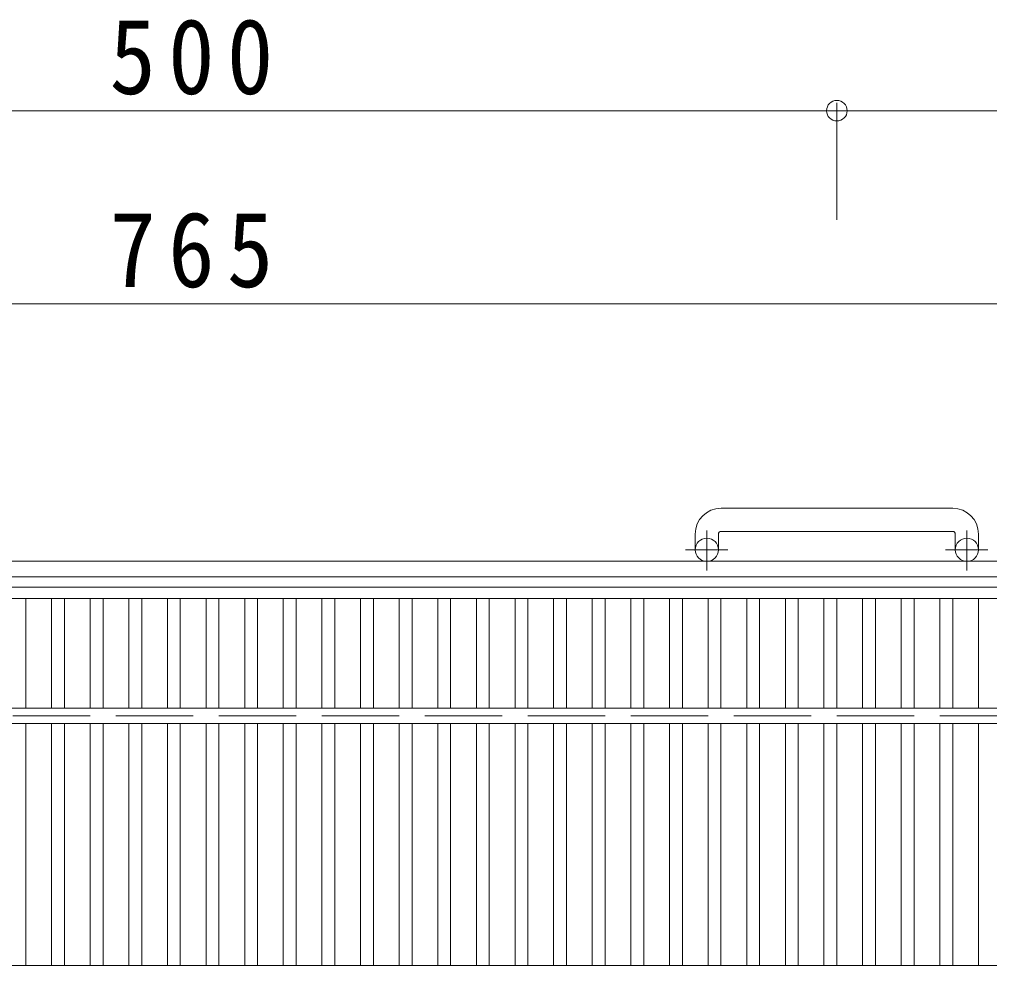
# Model space of a CAD drawing. Units: millimetres at full size, sheet at 1:10. Extents: x -2136 to 2339, y -1943 to 1784.
# Drawn here: x -1480 to -1103.2, y 1416.1 to 1783.5 of the extents above; entities that cross this region are included whole.
import ezdxf

# ---------------------------------------------------------------- set-up
doc = ezdxf.new("R2010")
doc.units = ezdxf.units.MM
doc.header["$LTSCALE"] = 10
doc.header["$PDMODE"] = 32
doc.header["$PDSIZE"] = 8
doc.linetypes.add('CHAIN1', pattern=[8, 5, -1, 1, -1])
doc.linetypes.add('DASHED3', pattern=[4, 3, -1])
for name, color, linetype, lineweight in [('C-1', 2, 'Continuous', 9), ('C-2', 3, 'Continuous', 9), ('C-4', 7, 'Continuous', 9)]:
    doc.layers.add(name, color=color, linetype=linetype, lineweight=lineweight)
doc.styles.add('ＭＳ ゴシック', font='')
doc.styles.get('ＭＳ ゴシック').set_extended_font_data('MS Gothic')

msp = doc.modelspace()

# ---------------------------------------------------------------- linework, layer by layer
at = {"layer": 'C-1'}
for p, q in [((-1117.51, 1593.68), (-1207.51, 1593.68)), ((-1217.51, 1583.68), (-1217.51, 1577.58)), ((-1208.51, 1583.68), (-1208.51, 1577.58)), ((-1207.51, 1584.68), (-1117.51, 1584.68)), ((-1116.51, 1583.68), (-1116.51, 1577.58)), ((-1107.51, 1583.68), (-1107.51, 1577.58)), ((-952.51, 1573.08), (-1872.51, 1573.08)), ((-958.51, 1567.08), (-1866.51, 1567.08))]:
    msp.add_line(p, q, dxfattribs=at)
at = {"layer": 'C-1', "linetype": 'CHAIN1'}
for p, q in [((-1213.01, 1569.47), (-1213.01, 1585.07)), ((-1112.01, 1569.47), (-1112.01, 1585.07)), ((-1204.85, 1577.58), (-1221.26, 1577.58)), ((-1103.85, 1577.58), (-1120.26, 1577.58))]:
    msp.add_line(p, q, dxfattribs=at)
at = {"layer": 'C-1', "linetype": 'DASHED3'}
msp.add_line((-1012.51, 1513.08), (-1812.51, 1513.08), dxfattribs=at)
at = {"layer": 'C-1'}
for centre in [(-1213.01, 1577.58), (-1112.01, 1577.58)]:
    msp.add_circle(centre, 4.5, dxfattribs=at)
for centre, radius, start, end in [((-1207.51, 1583.68), 10, 90, 180), ((-1117.51, 1583.68), 10, 0, 90), ((-1207.51, 1583.68), 1, 90, 180), ((-1117.51, 1583.68), 1, 0, 90)]:
    msp.add_arc(centre, radius, start, end, dxfattribs=at)
at = {"layer": 'C-2'}
for p, q in [((-967.51, 1563.08), (-1857.51, 1563.08)), ((-967.51, 1558.58), (-1857.51, 1558.58)), ((-1477.52, 1558.58), (-1477.52, 1516.08)), ((-1467.52, 1558.58), (-1467.52, 1516.08)), ((-1462.52, 1558.58), (-1462.52, 1516.08)), ((-1452.52, 1558.58), (-1452.52, 1516.08)), ((-1447.52, 1558.58), (-1447.52, 1516.08)), ((-1437.52, 1558.58), (-1437.52, 1516.08)), ((-1432.52, 1558.58), (-1432.52, 1516.08)), ((-1422.52, 1558.58), (-1422.52, 1516.08)), ((-1417.52, 1558.58), (-1417.52, 1516.08)), ((-1407.52, 1558.58), (-1407.52, 1516.08)), ((-1402.52, 1558.58), (-1402.52, 1516.08)), ((-1392.52, 1558.58), (-1392.52, 1516.08)), ((-1387.52, 1558.58), (-1387.52, 1516.08)), ((-1377.52, 1558.58), (-1377.52, 1516.08)), ((-1372.52, 1558.58), (-1372.52, 1516.08)), ((-1362.52, 1558.58), (-1362.52, 1516.08)), ((-1357.52, 1558.58), (-1357.52, 1516.08)), ((-1347.52, 1558.58), (-1347.52, 1516.08)), ((-1342.52, 1558.58), (-1342.52, 1516.08)), ((-1332.52, 1558.58), (-1332.52, 1516.08)), ((-1327.52, 1558.58), (-1327.52, 1516.08)), ((-1317.52, 1558.58), (-1317.52, 1516.08)), ((-1312.52, 1558.58), (-1312.52, 1516.08)), ((-1302.52, 1558.58), (-1302.52, 1516.08)), ((-1297.52, 1558.58), (-1297.52, 1516.08)), ((-1287.52, 1558.58), (-1287.52, 1516.08)), ((-1282.52, 1558.58), (-1282.52, 1516.08)), ((-1272.52, 1558.58), (-1272.52, 1516.08)), ((-1267.52, 1558.58), (-1267.52, 1516.08)), ((-1257.52, 1558.58), (-1257.52, 1516.08)), ((-1252.52, 1558.58), (-1252.52, 1516.08)), ((-1242.52, 1558.58), (-1242.52, 1516.08)), ((-1237.52, 1558.58), (-1237.52, 1516.08)), ((-1227.52, 1558.58), (-1227.52, 1516.08)), ((-1222.52, 1558.58), (-1222.52, 1516.08)), ((-1212.52, 1558.58), (-1212.52, 1516.08)), ((-1207.52, 1558.58), (-1207.52, 1516.08)), ((-1197.52, 1558.58), (-1197.52, 1516.08)), ((-1192.52, 1558.58), (-1192.52, 1516.08)), ((-1182.52, 1558.58), (-1182.52, 1516.08)), ((-1177.52, 1558.58), (-1177.52, 1516.08)), ((-1167.52, 1558.58), (-1167.52, 1516.08)), ((-1162.52, 1558.58), (-1162.52, 1516.08)), ((-1152.52, 1558.58), (-1152.52, 1516.08)), ((-1147.52, 1558.58), (-1147.52, 1516.08)), ((-1137.52, 1558.58), (-1137.52, 1516.08)), ((-1132.52, 1558.58), (-1132.52, 1516.08)), ((-1122.52, 1558.58), (-1122.52, 1516.08)), ((-1117.52, 1558.58), (-1117.52, 1516.08)), ((-1107.52, 1558.58), (-1107.52, 1516.08)), ((-1057.52, 1516.08), (-1767.51, 1516.08)), ((-1057.52, 1510.08), (-1767.51, 1510.08)), ((-1477.52, 1510.08), (-1477.52, 1416.08)), ((-1467.52, 1510.08), (-1467.52, 1416.08)), ((-1462.52, 1510.08), (-1462.52, 1416.08)), ((-1452.52, 1510.08), (-1452.52, 1416.08)), ((-1447.52, 1510.08), (-1447.52, 1416.08)), ((-1437.52, 1510.08), (-1437.52, 1416.08)), ((-1432.52, 1510.08), (-1432.52, 1416.08)), ((-1422.52, 1510.08), (-1422.52, 1416.08)), ((-1417.52, 1510.08), (-1417.52, 1416.08)), ((-1407.52, 1510.08), (-1407.52, 1416.08)), ((-1402.52, 1510.08), (-1402.52, 1416.08)), ((-1392.52, 1510.08), (-1392.52, 1416.08)), ((-1387.52, 1510.08), (-1387.52, 1416.08)), ((-1377.52, 1510.08), (-1377.52, 1416.08)), ((-1372.52, 1510.08), (-1372.52, 1416.08)), ((-1362.52, 1510.08), (-1362.52, 1416.08)), ((-1357.52, 1510.08), (-1357.52, 1416.08)), ((-1347.52, 1510.08), (-1347.52, 1416.08)), ((-1342.52, 1510.08), (-1342.52, 1416.08)), ((-1332.52, 1510.08), (-1332.52, 1416.08)), ((-1327.52, 1510.08), (-1327.52, 1416.08)), ((-1317.52, 1510.08), (-1317.52, 1416.08)), ((-1312.52, 1510.08), (-1312.52, 1416.08)), ((-1302.52, 1510.08), (-1302.52, 1416.08)), ((-1297.52, 1510.08), (-1297.52, 1416.08)), ((-1287.52, 1510.08), (-1287.52, 1416.08)), ((-1282.52, 1510.08), (-1282.52, 1416.08)), ((-1272.52, 1510.08), (-1272.52, 1416.08)), ((-1267.52, 1510.08), (-1267.52, 1416.08)), ((-1257.52, 1510.08), (-1257.52, 1416.08)), ((-1252.52, 1510.08), (-1252.52, 1416.08)), ((-1242.52, 1510.08), (-1242.52, 1416.08)), ((-1237.52, 1510.08), (-1237.52, 1416.08)), ((-1227.52, 1510.08), (-1227.52, 1416.08)), ((-1222.52, 1510.08), (-1222.52, 1416.08)), ((-1212.52, 1510.08), (-1212.52, 1416.08)), ((-1207.52, 1510.08), (-1207.52, 1416.08)), ((-1197.52, 1510.08), (-1197.52, 1416.08)), ((-1192.52, 1510.08), (-1192.52, 1416.08)), ((-1182.52, 1510.08), (-1182.52, 1416.08)), ((-1177.52, 1510.08), (-1177.52, 1416.08)), ((-1167.52, 1510.08), (-1167.52, 1416.08)), ((-1162.52, 1510.08), (-1162.52, 1416.08)), ((-1152.52, 1510.08), (-1152.52, 1416.08)), ((-1147.52, 1510.08), (-1147.52, 1416.08)), ((-1137.52, 1510.08), (-1137.52, 1416.08)), ((-1132.52, 1510.08), (-1132.52, 1416.08)), ((-1122.52, 1510.08), (-1122.52, 1416.08)), ((-1117.52, 1510.08), (-1117.52, 1416.08)), ((-1107.52, 1510.08), (-1107.52, 1416.08)), ((-967.51, 1416.08), (-1857.51, 1416.08))]:
    msp.add_line(p, q, dxfattribs=at)
at = {"layer": 'C-4'}
for p, q in [((-1162.51, 1751.08), (-1162.51, 1705.69)), ((-1662.51, 1748.08), (-1162.51, 1748.08)), ((-1162.51, 1748.08), (-952.51, 1748.08)), ((-1795.01, 1673.08), (-1030.01, 1673.08))]:
    msp.add_line(p, q, dxfattribs=at)
msp.add_point((-1162.51, 1748.08), dxfattribs=at)

# ---------------------------------------------------------------- texts
at = {"layer": 'C-4', "color": 2, "char_height": 29.33, "attachment_point": 7, "style": 'ＭＳ ゴシック'}
for s, insert in [('\\T1.27;\\W0.9;500', (-1445.01, 1754.08)), ('\\T1.27;\\W0.9;765', (-1445.01, 1679.08))]:
    msp.add_mtext(s, dxfattribs=dict(at, insert=insert))

doc.saveas('drawing.dxf')
